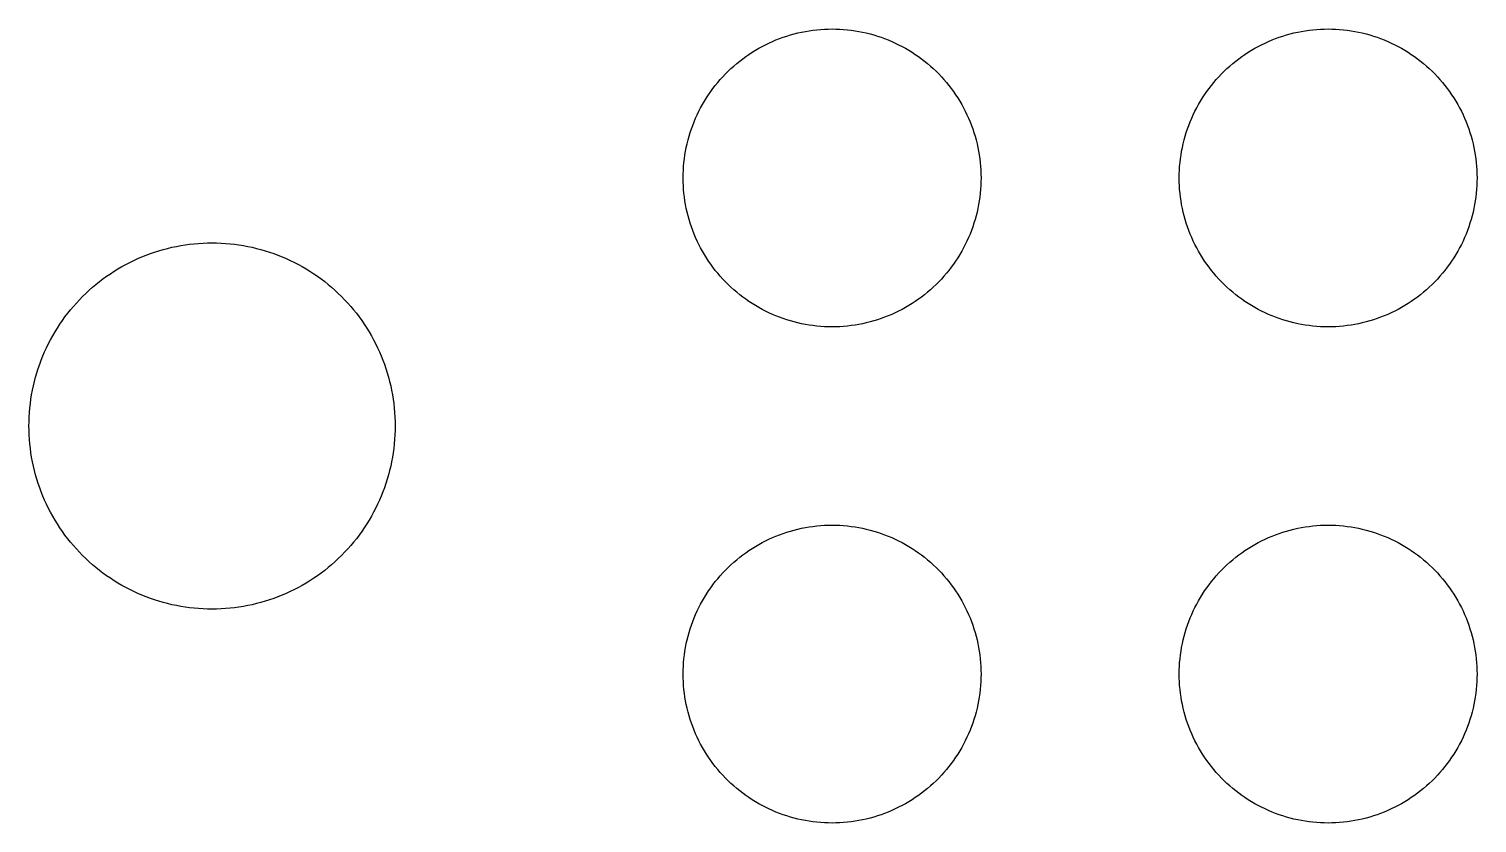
# Model space of a CAD drawing. Extents: x 9 to 70, y 0 to 129.
# Drawn here: x 38.15 to 52.98, y 74.56 to 82.69 of the extents above; entities that cross this region are included whole.
import ezdxf

# ---------------------------------------------------------------- set-up
doc = ezdxf.new("R2010")
doc.units = 0

msp = doc.modelspace()

# ---------------------------------------------------------------- linework, layer by layer
at = {"color": 34, "true_color": 0x008000}
for points in [[(44.851574, 81.167478, 0), (44.852082, 81.206848, 0), (44.853606, 81.245964, 0), (44.856146, 81.28508, 0), (44.859702, 81.324196, 0), (44.864274, 81.363312, 0), (44.869862, 81.402174, 0), (44.876212, 81.440782, 0), (44.883832, 81.47939, 0), (44.892468, 81.517744, 0), (44.901866, 81.555844, 0), (44.91228, 81.59369, 0), (44.92371, 81.631282, 0), (44.936156, 81.66862, 0), (44.949618, 81.70545, 0), (44.963842, 81.742026, 0), (44.979082, 81.778094, 0), (44.995338, 81.813908, 0), (45.012356, 81.849214, 0), (45.03039, 81.884266, 0), (45.04944, 81.918556, 0), (45.069252, 81.952592, 0), (45.089826, 81.985866, 0), (45.111416, 82.018886, 0), (45.133768, 82.051144, 0), (45.156882, 82.082894, 0), (45.180758, 82.113882, 0), (45.20565, 82.144362, 0), (45.23105, 82.174334, 0), (45.257466, 82.20329, 0), (45.28439, 82.231738, 0), (45.31233, 82.259678, 0), (45.340778, 82.286602, 0), (45.369734, 82.313018, 0), (45.399706, 82.338418, 0), (45.430186, 82.36331, 0), (45.461174, 82.387186, 0), (45.492924, 82.4103, 0), (45.525182, 82.432652, 0), (45.558202, 82.454242, 0), (45.591476, 82.474816, 0), (45.625512, 82.494628, 0), (45.659802, 82.513678, 0), (45.694854, 82.531712, 0), (45.73016, 82.54873, 0), (45.765974, 82.564986, 0), (45.802042, 82.580226, 0), (45.838618, 82.59445, 0), (45.875448, 82.607912, 0), (45.912786, 82.620358, 0), (45.950378, 82.631788, 0), (45.988224, 82.642202, 0), (46.026324, 82.6516, 0), (46.064678, 82.660236, 0), (46.103286, 82.667856, 0), (46.141894, 82.674206, 0), (46.180756, 82.679794, 0), (46.219872, 82.684366, 0), (46.258988, 82.687922, 0), (46.298104, 82.690462, 0), (46.33722, 82.691986, 0), (46.37659, 82.692494, 0), (46.41596, 82.691986, 0), (46.455076, 82.690462, 0), (46.494192, 82.687922, 0), (46.533308, 82.684366, 0), (46.572424, 82.679794, 0), (46.611286, 82.674206, 0), (46.649894, 82.667856, 0), (46.688502, 82.660236, 0), (46.726856, 82.6516, 0), (46.764956, 82.642202, 0), (46.802802, 82.631788, 0), (46.840394, 82.620358, 0), (46.877732, 82.607912, 0), (46.914562, 82.59445, 0), (46.951138, 82.580226, 0), (46.987206, 82.564986, 0), (47.02302, 82.54873, 0), (47.058326, 82.531712, 0), (47.093378, 82.513678, 0), (47.127668, 82.494628, 0), (47.161704, 82.474816, 0), (47.194978, 82.454242, 0), (47.227998, 82.432652, 0), (47.260256, 82.4103, 0), (47.292006, 82.387186, 0), (47.322994, 82.36331, 0), (47.353474, 82.338418, 0), (47.383446, 82.313018, 0), (47.412402, 82.286602, 0), (47.44085, 82.259678, 0), (47.46879, 82.231738, 0), (47.495714, 82.20329, 0), (47.52213, 82.174334, 0), (47.54753, 82.144362, 0), (47.572422, 82.113882, 0), (47.596298, 82.082894, 0), (47.619412, 82.051144, 0), (47.641764, 82.018886, 0), (47.663354, 81.985866, 0), (47.683928, 81.952592, 0), (47.70374, 81.918556, 0), (47.72279, 81.884266, 0), (47.740824, 81.849214, 0), (47.757842, 81.813908, 0), (47.774098, 81.778094, 0), (47.789338, 81.742026, 0), (47.803562, 81.70545, 0), (47.817024, 81.66862, 0), (47.82947, 81.631282, 0), (47.8409, 81.59369, 0), (47.851314, 81.555844, 0), (47.860712, 81.517744, 0), (47.869348, 81.47939, 0), (47.876968, 81.440782, 0), (47.883318, 81.402174, 0), (47.888906, 81.363312, 0), (47.893478, 81.324196, 0), (47.897034, 81.28508, 0), (47.899574, 81.245964, 0), (47.901098, 81.206848, 0), (47.901606, 81.167478, 0), (47.901098, 81.128108, 0), (47.899574, 81.088992, 0), (47.897034, 81.049876, 0), (47.893478, 81.01076, 0), (47.888906, 80.971644, 0), (47.883318, 80.932782, 0), (47.876968, 80.894174, 0), (47.869348, 80.855566, 0), (47.860712, 80.817212, 0), (47.851314, 80.779112, 0), (47.8409, 80.741266, 0), (47.82947, 80.703674, 0), (47.817024, 80.666336, 0), (47.803562, 80.629506, 0), (47.789338, 80.59293, 0), (47.774098, 80.556862, 0), (47.757842, 80.521048, 0), (47.740824, 80.485742, 0), (47.72279, 80.45069, 0), (47.70374, 80.4164, 0), (47.683928, 80.382364, 0), (47.663354, 80.34909, 0), (47.641764, 80.31607, 0), (47.619412, 80.283812, 0), (47.596298, 80.252062, 0), (47.572422, 80.221074, 0), (47.54753, 80.190594, 0), (47.52213, 80.160622, 0), (47.495714, 80.131666, 0), (47.46879, 80.103218, 0), (47.44085, 80.075278, 0), (47.412402, 80.048354, 0), (47.383446, 80.021938, 0), (47.353474, 79.996538, 0), (47.322994, 79.971646, 0), (47.292006, 79.94777, 0), (47.260256, 79.924656, 0), (47.227998, 79.902304, 0), (47.194978, 79.880714, 0), (47.161704, 79.86014, 0), (47.127668, 79.840328, 0), (47.093378, 79.821278, 0), (47.058326, 79.803244, 0), (47.02302, 79.786226, 0), (46.987206, 79.76997, 0), (46.951138, 79.75473, 0), (46.914562, 79.740506, 0), (46.877732, 79.727044, 0), (46.840394, 79.714598, 0), (46.802802, 79.703168, 0), (46.764956, 79.692754, 0), (46.726856, 79.683356, 0), (46.688502, 79.67472, 0), (46.649894, 79.6671, 0), (46.611286, 79.66075, 0), (46.572424, 79.655162, 0), (46.533308, 79.65059, 0), (46.494192, 79.647034, 0), (46.455076, 79.644494, 0), (46.41596, 79.64297, 0), (46.37659, 79.642462, 0), (46.33722, 79.64297, 0), (46.298104, 79.644494, 0), (46.258988, 79.647034, 0), (46.219872, 79.65059, 0), (46.180756, 79.655162, 0), (46.141894, 79.66075, 0), (46.103286, 79.6671, 0), (46.064678, 79.67472, 0), (46.026324, 79.683356, 0), (45.988224, 79.692754, 0), (45.950378, 79.703168, 0), (45.912786, 79.714598, 0), (45.875448, 79.727044, 0), (45.838618, 79.740506, 0), (45.802042, 79.75473, 0), (45.765974, 79.76997, 0), (45.73016, 79.786226, 0), (45.694854, 79.803244, 0), (45.659802, 79.821278, 0), (45.625512, 79.840328, 0), (45.591476, 79.86014, 0), (45.558202, 79.880714, 0), (45.525182, 79.902304, 0), (45.492924, 79.924656, 0), (45.461174, 79.94777, 0), (45.430186, 79.971646, 0), (45.399706, 79.996538, 0), (45.369734, 80.021938, 0), (45.340778, 80.048354, 0), (45.31233, 80.075278, 0), (45.28439, 80.103218, 0), (45.257466, 80.131666, 0), (45.23105, 80.160622, 0), (45.20565, 80.190594, 0), (45.180758, 80.221074, 0), (45.156882, 80.252062, 0), (45.133768, 80.283812, 0), (45.111416, 80.31607, 0), (45.089826, 80.34909, 0), (45.069252, 80.382364, 0), (45.04944, 80.4164, 0), (45.03039, 80.45069, 0), (45.012356, 80.485742, 0), (44.995338, 80.521048, 0), (44.979082, 80.556862, 0), (44.963842, 80.59293, 0), (44.949618, 80.629506, 0), (44.936156, 80.666336, 0), (44.92371, 80.703674, 0), (44.91228, 80.741266, 0), (44.901866, 80.779112, 0), (44.892468, 80.817212, 0), (44.883832, 80.855566, 0), (44.876212, 80.894174, 0), (44.869862, 80.932782, 0), (44.864274, 80.971644, 0), (44.859702, 81.01076, 0), (44.856146, 81.049876, 0), (44.853606, 81.088992, 0), (44.852082, 81.128108, 0), (44.851574, 81.167478, 0)], [(49.931574, 81.167478, 0), (49.932082, 81.206848, 0), (49.933606, 81.245964, 0), (49.936146, 81.28508, 0), (49.939702, 81.324196, 0), (49.944274, 81.363312, 0), (49.949862, 81.402174, 0), (49.956212, 81.440782, 0), (49.963832, 81.47939, 0), (49.972468, 81.517744, 0), (49.981866, 81.555844, 0), (49.99228, 81.59369, 0), (50.00371, 81.631282, 0), (50.016156, 81.66862, 0), (50.029618, 81.70545, 0), (50.043842, 81.742026, 0), (50.059082, 81.778094, 0), (50.075338, 81.813908, 0), (50.092356, 81.849214, 0), (50.11039, 81.884266, 0), (50.12944, 81.918556, 0), (50.149252, 81.952592, 0), (50.169826, 81.985866, 0), (50.191416, 82.018886, 0), (50.213768, 82.051144, 0), (50.236882, 82.082894, 0), (50.260758, 82.113882, 0), (50.28565, 82.144362, 0), (50.31105, 82.174334, 0), (50.337466, 82.20329, 0), (50.36439, 82.231738, 0), (50.39233, 82.259678, 0), (50.420778, 82.286602, 0), (50.449734, 82.313018, 0), (50.479706, 82.338418, 0), (50.510186, 82.36331, 0), (50.541174, 82.387186, 0), (50.572924, 82.4103, 0), (50.605182, 82.432652, 0), (50.638202, 82.454242, 0), (50.671476, 82.474816, 0), (50.705512, 82.494628, 0), (50.739802, 82.513678, 0), (50.774854, 82.531712, 0), (50.81016, 82.54873, 0), (50.845974, 82.564986, 0), (50.882042, 82.580226, 0), (50.918618, 82.59445, 0), (50.955448, 82.607912, 0), (50.992786, 82.620358, 0), (51.030378, 82.631788, 0), (51.068224, 82.642202, 0), (51.106324, 82.6516, 0), (51.144678, 82.660236, 0), (51.183286, 82.667856, 0), (51.221894, 82.674206, 0), (51.260756, 82.679794, 0), (51.299872, 82.684366, 0), (51.338988, 82.687922, 0), (51.378104, 82.690462, 0), (51.41722, 82.691986, 0), (51.45659, 82.692494, 0), (51.49596, 82.691986, 0), (51.535076, 82.690462, 0), (51.574192, 82.687922, 0), (51.613308, 82.684366, 0), (51.652424, 82.679794, 0), (51.691286, 82.674206, 0), (51.729894, 82.667856, 0), (51.768502, 82.660236, 0), (51.806856, 82.6516, 0), (51.844956, 82.642202, 0), (51.882802, 82.631788, 0), (51.920394, 82.620358, 0), (51.957732, 82.607912, 0), (51.994562, 82.59445, 0), (52.031138, 82.580226, 0), (52.067206, 82.564986, 0), (52.10302, 82.54873, 0), (52.138326, 82.531712, 0), (52.173378, 82.513678, 0), (52.207668, 82.494628, 0), (52.241704, 82.474816, 0), (52.274978, 82.454242, 0), (52.307998, 82.432652, 0), (52.340256, 82.4103, 0), (52.372006, 82.387186, 0), (52.402994, 82.36331, 0), (52.433474, 82.338418, 0), (52.463446, 82.313018, 0), (52.492402, 82.286602, 0), (52.52085, 82.259678, 0), (52.54879, 82.231738, 0), (52.575714, 82.20329, 0), (52.60213, 82.174334, 0), (52.62753, 82.144362, 0), (52.652422, 82.113882, 0), (52.676298, 82.082894, 0), (52.699412, 82.051144, 0), (52.721764, 82.018886, 0), (52.743354, 81.985866, 0), (52.763928, 81.952592, 0), (52.78374, 81.918556, 0), (52.80279, 81.884266, 0), (52.820824, 81.849214, 0), (52.837842, 81.813908, 0), (52.854098, 81.778094, 0), (52.869338, 81.742026, 0), (52.883562, 81.70545, 0), (52.897024, 81.66862, 0), (52.90947, 81.631282, 0), (52.9209, 81.59369, 0), (52.931314, 81.555844, 0), (52.940712, 81.517744, 0), (52.949348, 81.47939, 0), (52.956968, 81.440782, 0), (52.963318, 81.402174, 0), (52.968906, 81.363312, 0), (52.973478, 81.324196, 0), (52.977034, 81.28508, 0), (52.979574, 81.245964, 0), (52.981098, 81.206848, 0), (52.981606, 81.167478, 0), (52.981098, 81.128108, 0), (52.979574, 81.088992, 0), (52.977034, 81.049876, 0), (52.973478, 81.01076, 0), (52.968906, 80.971644, 0), (52.963318, 80.932782, 0), (52.956968, 80.894174, 0), (52.949348, 80.855566, 0), (52.940712, 80.817212, 0), (52.931314, 80.779112, 0), (52.9209, 80.741266, 0), (52.90947, 80.703674, 0), (52.897024, 80.666336, 0), (52.883562, 80.629506, 0), (52.869338, 80.59293, 0), (52.854098, 80.556862, 0), (52.837842, 80.521048, 0), (52.820824, 80.485742, 0), (52.80279, 80.45069, 0), (52.78374, 80.4164, 0), (52.763928, 80.382364, 0), (52.743354, 80.34909, 0), (52.721764, 80.31607, 0), (52.699412, 80.283812, 0), (52.676298, 80.252062, 0), (52.652422, 80.221074, 0), (52.62753, 80.190594, 0), (52.60213, 80.160622, 0), (52.575714, 80.131666, 0), (52.54879, 80.103218, 0), (52.52085, 80.075278, 0), (52.492402, 80.048354, 0), (52.463446, 80.021938, 0), (52.433474, 79.996538, 0), (52.402994, 79.971646, 0), (52.372006, 79.94777, 0), (52.340256, 79.924656, 0), (52.307998, 79.902304, 0), (52.274978, 79.880714, 0), (52.241704, 79.86014, 0), (52.207668, 79.840328, 0), (52.173378, 79.821278, 0), (52.138326, 79.803244, 0), (52.10302, 79.786226, 0), (52.067206, 79.76997, 0), (52.031138, 79.75473, 0), (51.994562, 79.740506, 0), (51.957732, 79.727044, 0), (51.920394, 79.714598, 0), (51.882802, 79.703168, 0), (51.844956, 79.692754, 0), (51.806856, 79.683356, 0), (51.768502, 79.67472, 0), (51.729894, 79.6671, 0), (51.691286, 79.66075, 0), (51.652424, 79.655162, 0), (51.613308, 79.65059, 0), (51.574192, 79.647034, 0), (51.535076, 79.644494, 0), (51.49596, 79.64297, 0), (51.45659, 79.642462, 0), (51.41722, 79.64297, 0), (51.378104, 79.644494, 0), (51.338988, 79.647034, 0), (51.299872, 79.65059, 0), (51.260756, 79.655162, 0), (51.221894, 79.66075, 0), (51.183286, 79.6671, 0), (51.144678, 79.67472, 0), (51.106324, 79.683356, 0), (51.068224, 79.692754, 0), (51.030378, 79.703168, 0), (50.992786, 79.714598, 0), (50.955448, 79.727044, 0), (50.918618, 79.740506, 0), (50.882042, 79.75473, 0), (50.845974, 79.76997, 0), (50.81016, 79.786226, 0), (50.774854, 79.803244, 0), (50.739802, 79.821278, 0), (50.705512, 79.840328, 0), (50.671476, 79.86014, 0), (50.638202, 79.880714, 0), (50.605182, 79.902304, 0), (50.572924, 79.924656, 0), (50.541174, 79.94777, 0), (50.510186, 79.971646, 0), (50.479706, 79.996538, 0), (50.449734, 80.021938, 0), (50.420778, 80.048354, 0), (50.39233, 80.075278, 0), (50.36439, 80.103218, 0), (50.337466, 80.131666, 0), (50.31105, 80.160622, 0), (50.28565, 80.190594, 0), (50.260758, 80.221074, 0), (50.236882, 80.252062, 0), (50.213768, 80.283812, 0), (50.191416, 80.31607, 0), (50.169826, 80.34909, 0), (50.149252, 80.382364, 0), (50.12944, 80.4164, 0), (50.11039, 80.45069, 0), (50.092356, 80.485742, 0), (50.075338, 80.521048, 0), (50.059082, 80.556862, 0), (50.043842, 80.59293, 0), (50.029618, 80.629506, 0), (50.016156, 80.666336, 0), (50.00371, 80.703674, 0), (49.99228, 80.741266, 0), (49.981866, 80.779112, 0), (49.972468, 80.817212, 0), (49.963832, 80.855566, 0), (49.956212, 80.894174, 0), (49.949862, 80.932782, 0), (49.944274, 80.971644, 0), (49.939702, 81.01076, 0), (49.936146, 81.049876, 0), (49.933606, 81.088992, 0), (49.932082, 81.128108, 0), (49.931574, 81.167478, 0)], [(38.151562, 78.627478, 0), (38.15207, 78.673452, 0), (38.153848, 78.719426, 0), (38.156642, 78.7654, 0), (38.160706, 78.811374, 0), (38.165786, 78.857094, 0), (38.171882, 78.90256, 0), (38.179248, 78.948026, 0), (38.18763, 78.993238, 0), (38.197028, 79.038196, 0), (38.207696, 79.083154, 0), (38.21938, 79.127604, 0), (38.232334, 79.1718, 0), (38.246304, 79.215742, 0), (38.26129, 79.259176, 0), (38.277292, 79.302356, 0), (38.29431, 79.345028, 0), (38.312344, 79.387192, 0), (38.331648, 79.429102, 0), (38.351714, 79.470504, 0), (38.37305, 79.511398, 0), (38.395148, 79.551784, 0), (38.418262, 79.591408, 0), (38.442392, 79.630524, 0), (38.467538, 79.669132, 0), (38.4937, 79.707232, 0), (38.520624, 79.744316, 0), (38.54831, 79.781146, 0), (38.577266, 79.81696, 0), (38.60673, 79.852266, 0), (38.63721, 79.886556, 0), (38.668706, 79.920338, 0), (38.70071, 79.953358, 0), (38.73373, 79.985362, 0), (38.767512, 80.016858, 0), (38.801802, 80.047338, 0), (38.837108, 80.076802, 0), (38.872922, 80.105758, 0), (38.909752, 80.133444, 0), (38.946836, 80.160368, 0), (38.984936, 80.18653, 0), (39.023544, 80.211676, 0), (39.06266, 80.235806, 0), (39.102284, 80.25892, 0), (39.14267, 80.281018, 0), (39.183564, 80.302354, 0), (39.224966, 80.32242, 0), (39.266876, 80.341724, 0), (39.30904, 80.359758, 0), (39.351712, 80.376776, 0), (39.394892, 80.392778, 0), (39.438326, 80.407764, 0), (39.482268, 80.421734, 0), (39.526464, 80.434688, 0), (39.570914, 80.446372, 0), (39.615872, 80.45704, 0), (39.66083, 80.466438, 0), (39.706042, 80.47482, 0), (39.751508, 80.482186, 0), (39.796974, 80.488282, 0), (39.842694, 80.493362, 0), (39.888668, 80.497426, 0), (39.934642, 80.50022, 0), (39.980616, 80.501998, 0), (40.02659, 80.502506, 0), (40.072564, 80.501998, 0), (40.118538, 80.50022, 0), (40.164512, 80.497426, 0), (40.210486, 80.493362, 0), (40.256206, 80.488282, 0), (40.301672, 80.482186, 0), (40.347138, 80.47482, 0), (40.39235, 80.466438, 0), (40.437308, 80.45704, 0), (40.482266, 80.446372, 0), (40.526716, 80.434688, 0), (40.570912, 80.421734, 0), (40.614854, 80.407764, 0), (40.658288, 80.392778, 0), (40.701468, 80.376776, 0), (40.74414, 80.359758, 0), (40.786304, 80.341724, 0), (40.828214, 80.32242, 0), (40.869616, 80.302354, 0), (40.91051, 80.281018, 0), (40.950896, 80.25892, 0), (40.99052, 80.235806, 0), (41.029636, 80.211676, 0), (41.068244, 80.18653, 0), (41.106344, 80.160368, 0), (41.143428, 80.133444, 0), (41.180258, 80.105758, 0), (41.216072, 80.076802, 0), (41.251378, 80.047338, 0), (41.285668, 80.016858, 0), (41.31945, 79.985362, 0), (41.35247, 79.953358, 0), (41.384474, 79.920338, 0), (41.41597, 79.886556, 0), (41.44645, 79.852266, 0), (41.475914, 79.81696, 0), (41.50487, 79.781146, 0), (41.532556, 79.744316, 0), (41.55948, 79.707232, 0), (41.585642, 79.669132, 0), (41.610788, 79.630524, 0), (41.634918, 79.591408, 0), (41.658032, 79.551784, 0), (41.68013, 79.511398, 0), (41.701466, 79.470504, 0), (41.721532, 79.429102, 0), (41.740836, 79.387192, 0), (41.75887, 79.345028, 0), (41.775888, 79.302356, 0), (41.79189, 79.259176, 0), (41.806876, 79.215742, 0), (41.820846, 79.1718, 0), (41.8338, 79.127604, 0), (41.845484, 79.083154, 0), (41.856152, 79.038196, 0), (41.86555, 78.993238, 0), (41.873932, 78.948026, 0), (41.881298, 78.90256, 0), (41.887394, 78.857094, 0), (41.892474, 78.811374, 0), (41.896538, 78.7654, 0), (41.899332, 78.719426, 0), (41.90111, 78.673452, 0), (41.901618, 78.627478, 0), (41.90111, 78.581504, 0), (41.899332, 78.53553, 0), (41.896538, 78.489556, 0), (41.892474, 78.443582, 0), (41.887394, 78.397862, 0), (41.881298, 78.352396, 0), (41.873932, 78.30693, 0), (41.86555, 78.261718, 0), (41.856152, 78.21676, 0), (41.845484, 78.171802, 0), (41.8338, 78.127352, 0), (41.820846, 78.083156, 0), (41.806876, 78.039214, 0), (41.79189, 77.99578, 0), (41.775888, 77.9526, 0), (41.75887, 77.909928, 0), (41.740836, 77.867764, 0), (41.721532, 77.825854, 0), (41.701466, 77.784452, 0), (41.68013, 77.743558, 0), (41.658032, 77.703172, 0), (41.634918, 77.663548, 0), (41.610788, 77.624432, 0), (41.585642, 77.585824, 0), (41.55948, 77.547724, 0), (41.532556, 77.51064, 0), (41.50487, 77.47381, 0), (41.475914, 77.437996, 0), (41.44645, 77.40269, 0), (41.41597, 77.3684, 0), (41.384474, 77.334618, 0), (41.35247, 77.301598, 0), (41.31945, 77.269594, 0), (41.285668, 77.238098, 0), (41.251378, 77.207618, 0), (41.216072, 77.178154, 0), (41.180258, 77.149198, 0), (41.143428, 77.121512, 0), (41.106344, 77.094588, 0), (41.068244, 77.068426, 0), (41.029636, 77.04328, 0), (40.99052, 77.01915, 0), (40.950896, 76.996036, 0), (40.91051, 76.973938, 0), (40.869616, 76.952602, 0), (40.828214, 76.932536, 0), (40.786304, 76.913232, 0), (40.74414, 76.895198, 0), (40.701468, 76.87818, 0), (40.658288, 76.862178, 0), (40.614854, 76.847192, 0), (40.570912, 76.833222, 0), (40.526716, 76.820268, 0), (40.482266, 76.808584, 0), (40.437308, 76.797916, 0), (40.39235, 76.788518, 0), (40.347138, 76.780136, 0), (40.301672, 76.77277, 0), (40.256206, 76.766674, 0), (40.210486, 76.761594, 0), (40.164512, 76.75753, 0), (40.118538, 76.754736, 0), (40.072564, 76.752958, 0), (40.02659, 76.75245, 0), (39.980616, 76.752958, 0), (39.934642, 76.754736, 0), (39.888668, 76.75753, 0), (39.842694, 76.761594, 0), (39.796974, 76.766674, 0), (39.751508, 76.77277, 0), (39.706042, 76.780136, 0), (39.66083, 76.788518, 0), (39.615872, 76.797916, 0), (39.570914, 76.808584, 0), (39.526464, 76.820268, 0), (39.482268, 76.833222, 0), (39.438326, 76.847192, 0), (39.394892, 76.862178, 0), (39.351712, 76.87818, 0), (39.30904, 76.895198, 0), (39.266876, 76.913232, 0), (39.224966, 76.932536, 0), (39.183564, 76.952602, 0), (39.14267, 76.973938, 0), (39.102284, 76.996036, 0), (39.06266, 77.01915, 0), (39.023544, 77.04328, 0), (38.984936, 77.068426, 0), (38.946836, 77.094588, 0), (38.909752, 77.121512, 0), (38.872922, 77.149198, 0), (38.837108, 77.178154, 0), (38.801802, 77.207618, 0), (38.767512, 77.238098, 0), (38.73373, 77.269594, 0), (38.70071, 77.301598, 0), (38.668706, 77.334618, 0), (38.63721, 77.3684, 0), (38.60673, 77.40269, 0), (38.577266, 77.437996, 0), (38.54831, 77.47381, 0), (38.520624, 77.51064, 0), (38.4937, 77.547724, 0), (38.467538, 77.585824, 0), (38.442392, 77.624432, 0), (38.418262, 77.663548, 0), (38.395148, 77.703172, 0), (38.37305, 77.743558, 0), (38.351714, 77.784452, 0), (38.331648, 77.825854, 0), (38.312344, 77.867764, 0), (38.29431, 77.909928, 0), (38.277292, 77.9526, 0), (38.26129, 77.99578, 0), (38.246304, 78.039214, 0), (38.232334, 78.083156, 0), (38.21938, 78.127352, 0), (38.207696, 78.171802, 0), (38.197028, 78.21676, 0), (38.18763, 78.261718, 0), (38.179248, 78.30693, 0), (38.171882, 78.352396, 0), (38.165786, 78.397862, 0), (38.160706, 78.443582, 0), (38.156642, 78.489556, 0), (38.153848, 78.53553, 0), (38.15207, 78.581504, 0), (38.151562, 78.627478, 0)], [(44.851574, 76.087478, 0), (44.852082, 76.126848, 0), (44.853606, 76.165964, 0), (44.856146, 76.20508, 0), (44.859702, 76.244196, 0), (44.864274, 76.283312, 0), (44.869862, 76.322174, 0), (44.876212, 76.360782, 0), (44.883832, 76.39939, 0), (44.892468, 76.437744, 0), (44.901866, 76.475844, 0), (44.91228, 76.51369, 0), (44.92371, 76.551282, 0), (44.936156, 76.58862, 0), (44.949618, 76.62545, 0), (44.963842, 76.662026, 0), (44.979082, 76.698094, 0), (44.995338, 76.733908, 0), (45.012356, 76.769214, 0), (45.03039, 76.804266, 0), (45.04944, 76.838556, 0), (45.069252, 76.872592, 0), (45.089826, 76.905866, 0), (45.111416, 76.938886, 0), (45.133768, 76.971144, 0), (45.156882, 77.002894, 0), (45.180758, 77.033882, 0), (45.20565, 77.064362, 0), (45.23105, 77.094334, 0), (45.257466, 77.12329, 0), (45.28439, 77.151738, 0), (45.31233, 77.179678, 0), (45.340778, 77.206602, 0), (45.369734, 77.233018, 0), (45.399706, 77.258418, 0), (45.430186, 77.28331, 0), (45.461174, 77.307186, 0), (45.492924, 77.3303, 0), (45.525182, 77.352652, 0), (45.558202, 77.374242, 0), (45.591476, 77.394816, 0), (45.625512, 77.414628, 0), (45.659802, 77.433678, 0), (45.694854, 77.451712, 0), (45.73016, 77.46873, 0), (45.765974, 77.484986, 0), (45.802042, 77.500226, 0), (45.838618, 77.51445, 0), (45.875448, 77.527912, 0), (45.912786, 77.540358, 0), (45.950378, 77.551788, 0), (45.988224, 77.562202, 0), (46.026324, 77.5716, 0), (46.064678, 77.580236, 0), (46.103286, 77.587856, 0), (46.141894, 77.594206, 0), (46.180756, 77.599794, 0), (46.219872, 77.604366, 0), (46.258988, 77.607922, 0), (46.298104, 77.610462, 0), (46.33722, 77.611986, 0), (46.37659, 77.612494, 0), (46.41596, 77.611986, 0), (46.455076, 77.610462, 0), (46.494192, 77.607922, 0), (46.533308, 77.604366, 0), (46.572424, 77.599794, 0), (46.611286, 77.594206, 0), (46.649894, 77.587856, 0), (46.688502, 77.580236, 0), (46.726856, 77.5716, 0), (46.764956, 77.562202, 0), (46.802802, 77.551788, 0), (46.840394, 77.540358, 0), (46.877732, 77.527912, 0), (46.914562, 77.51445, 0), (46.951138, 77.500226, 0), (46.987206, 77.484986, 0), (47.02302, 77.46873, 0), (47.058326, 77.451712, 0), (47.093378, 77.433678, 0), (47.127668, 77.414628, 0), (47.161704, 77.394816, 0), (47.194978, 77.374242, 0), (47.227998, 77.352652, 0), (47.260256, 77.3303, 0), (47.292006, 77.307186, 0), (47.322994, 77.28331, 0), (47.353474, 77.258418, 0), (47.383446, 77.233018, 0), (47.412402, 77.206602, 0), (47.44085, 77.179678, 0), (47.46879, 77.151738, 0), (47.495714, 77.12329, 0), (47.52213, 77.094334, 0), (47.54753, 77.064362, 0), (47.572422, 77.033882, 0), (47.596298, 77.002894, 0), (47.619412, 76.971144, 0), (47.641764, 76.938886, 0), (47.663354, 76.905866, 0), (47.683928, 76.872592, 0), (47.70374, 76.838556, 0), (47.72279, 76.804266, 0), (47.740824, 76.769214, 0), (47.757842, 76.733908, 0), (47.774098, 76.698094, 0), (47.789338, 76.662026, 0), (47.803562, 76.62545, 0), (47.817024, 76.58862, 0), (47.82947, 76.551282, 0), (47.8409, 76.51369, 0), (47.851314, 76.475844, 0), (47.860712, 76.437744, 0), (47.869348, 76.39939, 0), (47.876968, 76.360782, 0), (47.883318, 76.322174, 0), (47.888906, 76.283312, 0), (47.893478, 76.244196, 0), (47.897034, 76.20508, 0), (47.899574, 76.165964, 0), (47.901098, 76.126848, 0), (47.901606, 76.087478, 0), (47.901098, 76.048108, 0), (47.899574, 76.008992, 0), (47.897034, 75.969876, 0), (47.893478, 75.93076, 0), (47.888906, 75.891644, 0), (47.883318, 75.852782, 0), (47.876968, 75.814174, 0), (47.869348, 75.775566, 0), (47.860712, 75.737212, 0), (47.851314, 75.699112, 0), (47.8409, 75.661266, 0), (47.82947, 75.623674, 0), (47.817024, 75.586336, 0), (47.803562, 75.549506, 0), (47.789338, 75.51293, 0), (47.774098, 75.476862, 0), (47.757842, 75.441048, 0), (47.740824, 75.405742, 0), (47.72279, 75.37069, 0), (47.70374, 75.3364, 0), (47.683928, 75.302364, 0), (47.663354, 75.26909, 0), (47.641764, 75.23607, 0), (47.619412, 75.203812, 0), (47.596298, 75.172062, 0), (47.572422, 75.141074, 0), (47.54753, 75.110594, 0), (47.52213, 75.080622, 0), (47.495714, 75.051666, 0), (47.46879, 75.023218, 0), (47.44085, 74.995278, 0), (47.412402, 74.968354, 0), (47.383446, 74.941938, 0), (47.353474, 74.916538, 0), (47.322994, 74.891646, 0), (47.292006, 74.86777, 0), (47.260256, 74.844656, 0), (47.227998, 74.822304, 0), (47.194978, 74.800714, 0), (47.161704, 74.78014, 0), (47.127668, 74.760328, 0), (47.093378, 74.741278, 0), (47.058326, 74.723244, 0), (47.02302, 74.706226, 0), (46.987206, 74.68997, 0), (46.951138, 74.67473, 0), (46.914562, 74.660506, 0), (46.877732, 74.647044, 0), (46.840394, 74.634598, 0), (46.802802, 74.623168, 0), (46.764956, 74.612754, 0), (46.726856, 74.603356, 0), (46.688502, 74.59472, 0), (46.649894, 74.5871, 0), (46.611286, 74.58075, 0), (46.572424, 74.575162, 0), (46.533308, 74.57059, 0), (46.494192, 74.567034, 0), (46.455076, 74.564494, 0), (46.41596, 74.56297, 0), (46.37659, 74.562462, 0), (46.33722, 74.56297, 0), (46.298104, 74.564494, 0), (46.258988, 74.567034, 0), (46.219872, 74.57059, 0), (46.180756, 74.575162, 0), (46.141894, 74.58075, 0), (46.103286, 74.5871, 0), (46.064678, 74.59472, 0), (46.026324, 74.603356, 0), (45.988224, 74.612754, 0), (45.950378, 74.623168, 0), (45.912786, 74.634598, 0), (45.875448, 74.647044, 0), (45.838618, 74.660506, 0), (45.802042, 74.67473, 0), (45.765974, 74.68997, 0), (45.73016, 74.706226, 0), (45.694854, 74.723244, 0), (45.659802, 74.741278, 0), (45.625512, 74.760328, 0), (45.591476, 74.78014, 0), (45.558202, 74.800714, 0), (45.525182, 74.822304, 0), (45.492924, 74.844656, 0), (45.461174, 74.86777, 0), (45.430186, 74.891646, 0), (45.399706, 74.916538, 0), (45.369734, 74.941938, 0), (45.340778, 74.968354, 0), (45.31233, 74.995278, 0), (45.28439, 75.023218, 0), (45.257466, 75.051666, 0), (45.23105, 75.080622, 0), (45.20565, 75.110594, 0), (45.180758, 75.141074, 0), (45.156882, 75.172062, 0), (45.133768, 75.203812, 0), (45.111416, 75.23607, 0), (45.089826, 75.26909, 0), (45.069252, 75.302364, 0), (45.04944, 75.3364, 0), (45.03039, 75.37069, 0), (45.012356, 75.405742, 0), (44.995338, 75.441048, 0), (44.979082, 75.476862, 0), (44.963842, 75.51293, 0), (44.949618, 75.549506, 0), (44.936156, 75.586336, 0), (44.92371, 75.623674, 0), (44.91228, 75.661266, 0), (44.901866, 75.699112, 0), (44.892468, 75.737212, 0), (44.883832, 75.775566, 0), (44.876212, 75.814174, 0), (44.869862, 75.852782, 0), (44.864274, 75.891644, 0), (44.859702, 75.93076, 0), (44.856146, 75.969876, 0), (44.853606, 76.008992, 0), (44.852082, 76.048108, 0), (44.851574, 76.087478, 0)], [(49.931574, 76.087478, 0), (49.932082, 76.126848, 0), (49.933606, 76.165964, 0), (49.936146, 76.20508, 0), (49.939702, 76.244196, 0), (49.944274, 76.283312, 0), (49.949862, 76.322174, 0), (49.956212, 76.360782, 0), (49.963832, 76.39939, 0), (49.972468, 76.437744, 0), (49.981866, 76.475844, 0), (49.99228, 76.51369, 0), (50.00371, 76.551282, 0), (50.016156, 76.58862, 0), (50.029618, 76.62545, 0), (50.043842, 76.662026, 0), (50.059082, 76.698094, 0), (50.075338, 76.733908, 0), (50.092356, 76.769214, 0), (50.11039, 76.804266, 0), (50.12944, 76.838556, 0), (50.149252, 76.872592, 0), (50.169826, 76.905866, 0), (50.191416, 76.938886, 0), (50.213768, 76.971144, 0), (50.236882, 77.002894, 0), (50.260758, 77.033882, 0), (50.28565, 77.064362, 0), (50.31105, 77.094334, 0), (50.337466, 77.12329, 0), (50.36439, 77.151738, 0), (50.39233, 77.179678, 0), (50.420778, 77.206602, 0), (50.449734, 77.233018, 0), (50.479706, 77.258418, 0), (50.510186, 77.28331, 0), (50.541174, 77.307186, 0), (50.572924, 77.3303, 0), (50.605182, 77.352652, 0), (50.638202, 77.374242, 0), (50.671476, 77.394816, 0), (50.705512, 77.414628, 0), (50.739802, 77.433678, 0), (50.774854, 77.451712, 0), (50.81016, 77.46873, 0), (50.845974, 77.484986, 0), (50.882042, 77.500226, 0), (50.918618, 77.51445, 0), (50.955448, 77.527912, 0), (50.992786, 77.540358, 0), (51.030378, 77.551788, 0), (51.068224, 77.562202, 0), (51.106324, 77.5716, 0), (51.144678, 77.580236, 0), (51.183286, 77.587856, 0), (51.221894, 77.594206, 0), (51.260756, 77.599794, 0), (51.299872, 77.604366, 0), (51.338988, 77.607922, 0), (51.378104, 77.610462, 0), (51.41722, 77.611986, 0), (51.45659, 77.612494, 0), (51.49596, 77.611986, 0), (51.535076, 77.610462, 0), (51.574192, 77.607922, 0), (51.613308, 77.604366, 0), (51.652424, 77.599794, 0), (51.691286, 77.594206, 0), (51.729894, 77.587856, 0), (51.768502, 77.580236, 0), (51.806856, 77.5716, 0), (51.844956, 77.562202, 0), (51.882802, 77.551788, 0), (51.920394, 77.540358, 0), (51.957732, 77.527912, 0), (51.994562, 77.51445, 0), (52.031138, 77.500226, 0), (52.067206, 77.484986, 0), (52.10302, 77.46873, 0), (52.138326, 77.451712, 0), (52.173378, 77.433678, 0), (52.207668, 77.414628, 0), (52.241704, 77.394816, 0), (52.274978, 77.374242, 0), (52.307998, 77.352652, 0), (52.340256, 77.3303, 0), (52.372006, 77.307186, 0), (52.402994, 77.28331, 0), (52.433474, 77.258418, 0), (52.463446, 77.233018, 0), (52.492402, 77.206602, 0), (52.52085, 77.179678, 0), (52.54879, 77.151738, 0), (52.575714, 77.12329, 0), (52.60213, 77.094334, 0), (52.62753, 77.064362, 0), (52.652422, 77.033882, 0), (52.676298, 77.002894, 0), (52.699412, 76.971144, 0), (52.721764, 76.938886, 0), (52.743354, 76.905866, 0), (52.763928, 76.872592, 0), (52.78374, 76.838556, 0), (52.80279, 76.804266, 0), (52.820824, 76.769214, 0), (52.837842, 76.733908, 0), (52.854098, 76.698094, 0), (52.869338, 76.662026, 0), (52.883562, 76.62545, 0), (52.897024, 76.58862, 0), (52.90947, 76.551282, 0), (52.9209, 76.51369, 0), (52.931314, 76.475844, 0), (52.940712, 76.437744, 0), (52.949348, 76.39939, 0), (52.956968, 76.360782, 0), (52.963318, 76.322174, 0), (52.968906, 76.283312, 0), (52.973478, 76.244196, 0), (52.977034, 76.20508, 0), (52.979574, 76.165964, 0), (52.981098, 76.126848, 0), (52.981606, 76.087478, 0), (52.981098, 76.048108, 0), (52.979574, 76.008992, 0), (52.977034, 75.969876, 0), (52.973478, 75.93076, 0), (52.968906, 75.891644, 0), (52.963318, 75.852782, 0), (52.956968, 75.814174, 0), (52.949348, 75.775566, 0), (52.940712, 75.737212, 0), (52.931314, 75.699112, 0), (52.9209, 75.661266, 0), (52.90947, 75.623674, 0), (52.897024, 75.586336, 0), (52.883562, 75.549506, 0), (52.869338, 75.51293, 0), (52.854098, 75.476862, 0), (52.837842, 75.441048, 0), (52.820824, 75.405742, 0), (52.80279, 75.37069, 0), (52.78374, 75.3364, 0), (52.763928, 75.302364, 0), (52.743354, 75.26909, 0), (52.721764, 75.23607, 0), (52.699412, 75.203812, 0), (52.676298, 75.172062, 0), (52.652422, 75.141074, 0), (52.62753, 75.110594, 0), (52.60213, 75.080622, 0), (52.575714, 75.051666, 0), (52.54879, 75.023218, 0), (52.52085, 74.995278, 0), (52.492402, 74.968354, 0), (52.463446, 74.941938, 0), (52.433474, 74.916538, 0), (52.402994, 74.891646, 0), (52.372006, 74.86777, 0), (52.340256, 74.844656, 0), (52.307998, 74.822304, 0), (52.274978, 74.800714, 0), (52.241704, 74.78014, 0), (52.207668, 74.760328, 0), (52.173378, 74.741278, 0), (52.138326, 74.723244, 0), (52.10302, 74.706226, 0), (52.067206, 74.68997, 0), (52.031138, 74.67473, 0), (51.994562, 74.660506, 0), (51.957732, 74.647044, 0), (51.920394, 74.634598, 0), (51.882802, 74.623168, 0), (51.844956, 74.612754, 0), (51.806856, 74.603356, 0), (51.768502, 74.59472, 0), (51.729894, 74.5871, 0), (51.691286, 74.58075, 0), (51.652424, 74.575162, 0), (51.613308, 74.57059, 0), (51.574192, 74.567034, 0), (51.535076, 74.564494, 0), (51.49596, 74.56297, 0), (51.45659, 74.562462, 0), (51.41722, 74.56297, 0), (51.378104, 74.564494, 0), (51.338988, 74.567034, 0), (51.299872, 74.57059, 0), (51.260756, 74.575162, 0), (51.221894, 74.58075, 0), (51.183286, 74.5871, 0), (51.144678, 74.59472, 0), (51.106324, 74.603356, 0), (51.068224, 74.612754, 0), (51.030378, 74.623168, 0), (50.992786, 74.634598, 0), (50.955448, 74.647044, 0), (50.918618, 74.660506, 0), (50.882042, 74.67473, 0), (50.845974, 74.68997, 0), (50.81016, 74.706226, 0), (50.774854, 74.723244, 0), (50.739802, 74.741278, 0), (50.705512, 74.760328, 0), (50.671476, 74.78014, 0), (50.638202, 74.800714, 0), (50.605182, 74.822304, 0), (50.572924, 74.844656, 0), (50.541174, 74.86777, 0), (50.510186, 74.891646, 0), (50.479706, 74.916538, 0), (50.449734, 74.941938, 0), (50.420778, 74.968354, 0), (50.39233, 74.995278, 0), (50.36439, 75.023218, 0), (50.337466, 75.051666, 0), (50.31105, 75.080622, 0), (50.28565, 75.110594, 0), (50.260758, 75.141074, 0), (50.236882, 75.172062, 0), (50.213768, 75.203812, 0), (50.191416, 75.23607, 0), (50.169826, 75.26909, 0), (50.149252, 75.302364, 0), (50.12944, 75.3364, 0), (50.11039, 75.37069, 0), (50.092356, 75.405742, 0), (50.075338, 75.441048, 0), (50.059082, 75.476862, 0), (50.043842, 75.51293, 0), (50.029618, 75.549506, 0), (50.016156, 75.586336, 0), (50.00371, 75.623674, 0), (49.99228, 75.661266, 0), (49.981866, 75.699112, 0), (49.972468, 75.737212, 0), (49.963832, 75.775566, 0), (49.956212, 75.814174, 0), (49.949862, 75.852782, 0), (49.944274, 75.891644, 0), (49.939702, 75.93076, 0), (49.936146, 75.969876, 0), (49.933606, 76.008992, 0), (49.932082, 76.048108, 0), (49.931574, 76.087478, 0)]]:
    msp.add_polyline3d(points, close=True, dxfattribs=at)

doc.saveas('drawing.dxf')
